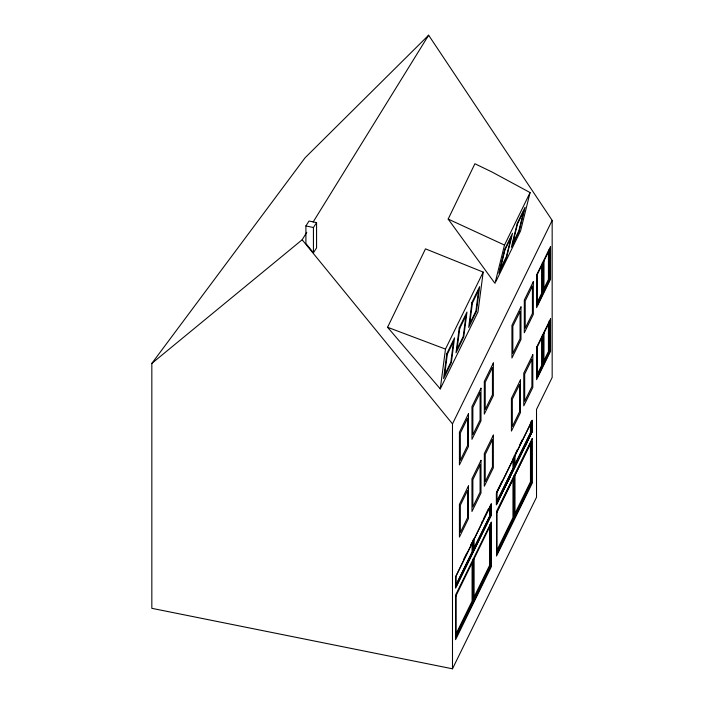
<?xml version="1.0" encoding="UTF-8"?>
<svg xmlns="http://www.w3.org/2000/svg" width="704" height="704" viewBox="0 0 704 704"><rect width="100%" height="100%" fill="white"/><g stroke="black" fill="none" stroke-linecap="round" stroke-linejoin="round"><path stroke-width="1.06" d="M440.273 388.898L445.482 349.096L483.19 272.096L425.48 248.855L387.578 327.272L440.273 388.898L477.99 311.898L483.19 272.096M494.982 283.422L504.495 245.08L530.086 192.57L491.858 171.926L474.901 163.75L448.175 219.076L494.349 282.542M530.086 192.57L520.573 230.912L495.933 281.477M452.487 668.8L452.487 423.878L552.165 220.387L428.63 35.2L305.096 157.758L151.835 363.405L151.835 608.326L452.487 668.8L536.518 497.244L536.518 409.394L552.165 377.45L552.165 220.387M537.178 274.798L549.965 248.714L549.965 279.374L537.178 305.466L537.178 274.798L536.439 274.683M543.99 288.57L548.442 279.47L548.442 251.53M536.897 304.401L542.441 293.093L542.441 262.425L543.18 262.548L543.18 293.207L542.441 293.093M543.673 290.567L549.217 279.25L549.217 249.682M537.178 347.125L549.965 321.042L549.965 351.402L537.178 377.494L537.178 347.125L536.439 347.01M543.99 360.606L548.442 351.516L548.442 323.84M536.897 376.429L542.441 365.121L542.441 334.752L543.18 334.875L543.18 365.235L542.441 365.121M543.673 362.595L549.217 351.278L549.217 320.918M463.417 559.935L466.787 553.054M470.642 545.195L471.601 543.224M481.369 523.292L482.328 521.338M483.287 519.376L488.567 508.596M496.663 492.017L501.952 481.21M515.108 454.353L517.51 449.451M519.904 444.55L522.306 439.657M455.717 585.376L472.085 551.971L472.085 542.247M496.663 501.741L513.022 468.327L513.022 458.603M496.734 502.066L513.48 467.878L513.48 458.278M530.913 421.617L530.913 432.291L514.078 466.646L514.826 466.77L514.826 456.095L514.078 455.972M455.796 585.702L472.542 551.514L472.542 541.913M473.625 549.305L489.966 515.926L489.966 506.326M531.652 432.414L496.998 503.166L496.998 492.492L531.652 421.74L531.652 432.414L530.913 432.291M490.714 516.05L456.06 586.802L456.06 576.136L490.714 505.384L490.714 516.05L489.966 515.926M508.499 480.427L509.951 477.47M525.378 445.966L526.83 443.01M455.717 596.394L490.714 524.735L490.714 566.57L456.06 637.322L456.06 595.487M496.663 512.758L513.022 479.345L513.022 517.466L496.663 550.88M455.717 634.515L472.085 601.11L472.085 562.989M455.796 636.231L472.542 602.034L472.542 561.273M473.625 599.826L489.966 566.456L489.966 524.621M496.734 552.587L513.48 518.399L513.48 477.638M514.078 517.167L530.913 482.812L530.913 442.05M531.652 482.935L496.998 553.687L496.998 511.852L531.652 441.1L531.652 482.935L530.913 482.812M151.835 363.405L302.157 239.774L306.777 232.302M313.13 222.024L428.63 35.2M305.906 225.914L309.047 221.012L316.571 222.622L316.571 247.896L313.43 252.798L305.906 243.505L305.906 225.914L313.43 227.524L316.571 222.622M549.217 279.25L549.965 279.374M549.217 351.278L549.965 351.402M489.966 566.456L490.714 566.57M513.48 457.204L514.219 457.327L514.219 468.002L513.48 467.878M514.078 475.332L514.826 475.455L514.826 517.29M513.48 476.564L514.219 476.687L514.219 518.522L513.48 518.399M473.141 539.616L473.889 539.739L473.889 550.405M472.542 540.848L473.282 540.971L473.282 551.637L472.542 551.514M473.141 558.976L473.889 559.099L473.889 600.926M472.542 560.199L473.282 560.322L473.282 602.158L472.542 602.034M387.578 327.272L445.482 349.096M448.175 219.076L504.495 245.08M302.157 239.774L452.487 423.878M543.99 260.63L543.954 291.632M543.99 332.939L543.954 363.66M541.666 265.364L541.666 293.304L537.205 302.403L537.205 274.463M541.666 337.682L541.666 365.35L537.205 374.449L537.205 346.773M532.039 420.517L532.039 432.027L496.355 504.882L496.355 493.372L532.215 420.244L532.215 431.614L496.531 504.469L496.531 493.099M530.464 422.998L530.464 432.722L514.633 465.054L514.633 455.33M489.526 507.716L489.526 516.366L473.686 548.689L473.686 538.965M489.526 527.384L489.526 565.497L473.686 597.828L473.686 559.715M313.43 227.524L313.43 252.798M446.82 353.716L443.608 378.611L451.334 362.736L454.546 337.841L446.82 353.716M447.33 354.191L444.646 374.95L450.824 362.252L453.508 341.502L447.33 354.191M459.228 327.923L456.016 352.818L463.742 336.943L466.963 312.048L459.228 327.923M459.738 328.398L457.054 349.158L463.241 336.468L465.916 315.709L459.738 328.398M471.9 302.509L468.688 327.404L476.414 311.52L479.635 286.634L471.9 302.509M472.41 302.984L469.726 323.743L475.904 311.045L478.588 290.294L472.41 302.984M504.759 249.286L498.837 273.258L506.607 257.25L512.53 233.279L504.759 249.286M505.05 249.674L500.113 269.658L506.326 256.863L511.262 236.878L505.05 249.674M517.282 223.3L511.359 247.271L519.13 231.264L525.052 207.293L517.282 223.3M517.572 223.687L512.626 243.681L518.839 230.877L523.776 210.892L517.572 223.687M468.459 413.785L459.43 432.221L459.43 464.904L468.459 446.468L468.459 413.785M480.99 388.203L471.962 406.639L471.962 439.322L480.99 420.886L480.99 388.203M493.354 362.965L484.317 381.41L484.317 414.084L493.354 395.648L493.354 362.965M520.969 306.882L511.94 325.318L511.94 358.002L520.969 339.566L520.969 306.882M533.333 281.644L524.304 300.089L524.304 332.763L533.333 314.327L533.333 281.644M550.537 246.532L536.606 274.965L536.606 307.639L550.537 279.215L550.537 246.532M467.553 418.352L460.337 433.092L460.337 460.337L467.553 445.597L467.553 418.352M480.084 392.77L472.859 407.51L472.859 434.755L480.084 420.015L480.084 392.77M492.448 367.532L485.223 382.272L485.223 409.526L492.448 394.777L492.448 367.532M520.062 311.45L512.846 326.19L512.846 353.434L520.062 338.694L520.062 311.45M532.426 286.211L525.21 300.951L525.21 328.205L532.426 313.465L532.426 286.211M468.459 485.936L459.43 504.381L459.43 537.055L468.459 518.619L468.459 485.936M480.99 460.363L471.962 478.799L471.962 511.482L480.99 493.038L480.99 460.363M493.354 435.125L484.317 453.561L484.317 486.244L493.354 467.808L493.354 435.125M520.45 379.966L511.421 398.402L511.421 431.086L520.45 412.65L520.45 379.966M532.814 354.728L523.776 373.173L523.776 405.847L532.814 387.411L532.814 354.728M550.537 318.868L536.606 347.301L536.606 379.658L550.537 351.234L550.537 318.868M467.553 490.503L460.337 505.243L460.337 532.497L467.553 517.748L467.553 490.503M480.084 464.922L472.859 479.67L472.859 506.915L480.084 492.175L480.084 464.922M492.448 439.692L485.223 454.432L485.223 481.677L492.448 466.937L492.448 439.692M519.543 384.534L512.327 399.274L512.327 426.518L519.543 411.778L519.543 384.534M531.907 359.295L524.682 374.035L524.682 401.289L531.907 386.54L531.907 359.295M491.278 503.879L455.594 576.734L455.594 588.113L491.278 515.249L491.278 503.879M491.278 522.218L455.594 595.074L455.594 639.654L491.278 566.799L491.278 522.218M532.215 438.574L496.531 511.43L496.531 556.019L532.215 483.164L532.215 438.574M530.464 443.74L514.633 476.071L514.633 514.193L530.464 481.862L530.464 443.74"/></g></svg>
